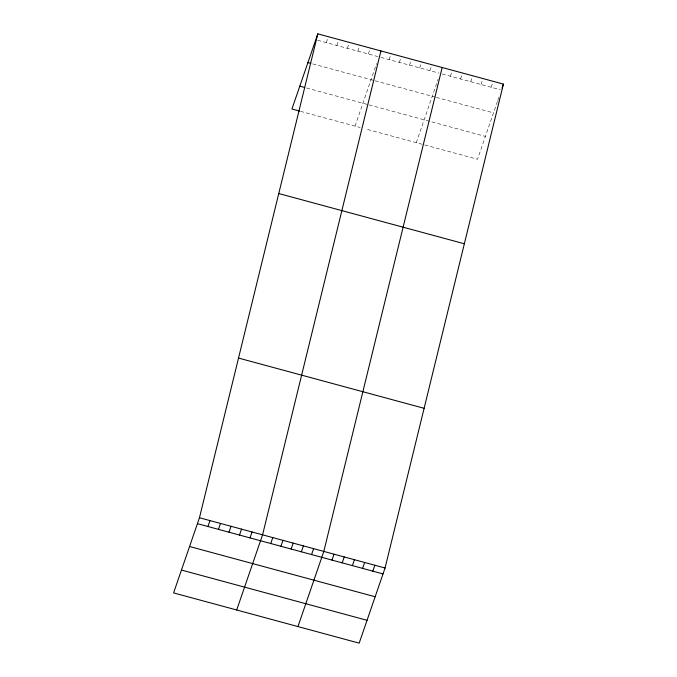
<?xml version="1.0" encoding="UTF-8"?>
<svg xmlns="http://www.w3.org/2000/svg" width="677" height="677" viewBox="0 0 677 677"><rect width="100%" height="100%" fill="white"/><g stroke="black" fill="none" stroke-linecap="round" stroke-linejoin="round"><path stroke-width="0.51" stroke-dasharray="3.38 2.54" d="M326.297 42.617L328.337 36.693M336.816 45.469L338.855 39.545M347.335 48.312L349.366 42.389M357.845 51.156L359.885 45.241M368.364 54.008L370.404 48.084M355.044 126.091L376.59 63.52M389.089 59.618L391.128 53.695M399.295 62.377L401.334 56.462M409.5 65.144L411.54 59.221M419.706 67.903L421.746 61.988M429.92 70.67L431.951 64.747M416.287 142.669L438.154 79.15M450.332 76.196L452.371 70.281M460.538 78.964L462.577 73.04M470.743 81.722L472.783 75.807M480.949 84.49L482.989 78.566M491.163 87.248L493.194 81.333M497.434 101.44L477.53 159.256L365.25 128.85M497.764 100.484L499.398 95.728M317.691 40.29L377.927 56.597M380.923 57.41L439.102 73.158M442.166 73.988L500.345 89.736M312.698 63.909L374.076 80.529M375.1 80.808L435.319 97.107M436.343 97.386L493.499 112.864M306.503 87.968L368.009 104.622M369.033 104.901L485.392 136.407M300.546 111.341L360.147 127.471"/><path stroke-width="1.02" d="M199.47 517.744L317.818 33.85L503.409 84.092L385.061 567.995L359.182 643.15L173.591 592.908L199.47 517.744L385.061 567.995M380.923 50.936L262.574 534.83L236.696 609.985M442.166 67.514L323.818 551.408L297.939 626.572M317.818 33.85L291.939 109.005L299.589 111.079M207.949 526.52L209.988 520.596M218.468 529.363L220.507 523.439M228.987 532.207L231.026 526.291M239.497 535.058L241.537 529.135M250.016 537.902L252.056 531.987M270.741 543.513L272.78 537.597M280.947 546.28L282.986 540.356M291.152 549.039L293.192 543.123M301.367 551.806L303.398 545.882M311.572 554.573L313.612 548.649M331.984 560.099L334.023 554.175M502.046 88.044L503.409 84.092M342.19 562.858L344.229 556.943M352.395 565.625L354.435 559.701M362.61 568.384L364.641 562.469M372.815 571.151L374.855 565.227M307.917 62.622L310.785 63.393M299.809 86.157L304.591 87.451M278.763 193.537L464.354 243.779M238.524 358.065L424.115 408.307M197.439 523.668L383.021 573.91M189.568 546.517L375.151 596.759M181.461 570.059L367.044 620.301"/></g></svg>
